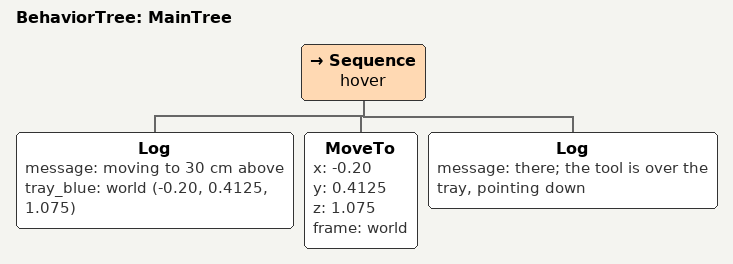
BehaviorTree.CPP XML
<?xml version="1.0"?>
<root BTCPP_format="4" main_tree_to_execute="MainTree">

  <BehaviorTree ID="MainTree">
    <Sequence name="hover">
      <Log message="moving to 30 cm above tray_blue: world (-0.20, 0.4125, 1.075)"/>
      <MoveTo x="-0.20" y="0.4125" z="1.075" frame="world"/>
      <Log message="there; the tool is over the tray, pointing down"/>
    </Sequence>
  </BehaviorTree>

</root>
